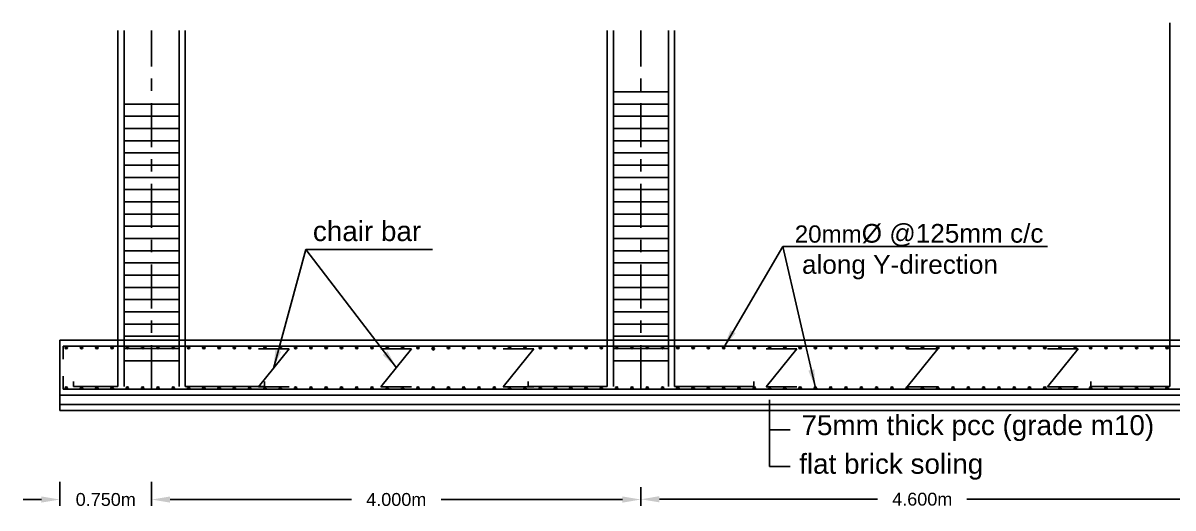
# Model space of a CAD drawing. Header units: metres. Extents: x 3 to 189, y -54 to 67.
# Drawn here: x 98.88 to 108.29, y 23.66 to 27.63 of the extents above; entities that cross this region are included whole.
import ezdxf

# ---------------------------------------------------------------- set-up
doc = ezdxf.new("R2010")
doc.units = ezdxf.units.M
doc.header["$LTSCALE"] = 0.015
doc.header["$MEASUREMENT"] = 0
doc.linetypes.add('ACAD_ISO04W100', pattern=[30, 24, -3, 0, -3])
doc.styles.get("Standard").update_dxf_attribs({"font": 'arial.ttf'})
doc.dimstyles.get("Standard").update_dxf_attribs({"dimscale": 1.005, "dimtxt": 0.105, "dimasz": 0.15, "dimexe": 0.05, "dimexo": 0.1, "dimgap": 0.125, "dimtad": 0, "dimtih": 1, "dimtoh": 1, "dimdec": 4, "dimzin": 0, "dimdsep": 46, "dimtxsty": 'Standard', "dimcen": 0.115, "dimadec": 3, "dimazin": 0, "dimtfac": 1, "dimtdec": 4, "dimtofl": 0, "dimtmove": 0, "dimatfit": 3, "dimfxl": 1, "dimfxlon": 1, "dimtolj": 1, "dimtzin": 0, "dimarcsym": 0})

# ---------------------------------------------------------------- blocks, each defined once
blk = doc.blocks.new('*D65')
at = {"color": 0, "linetype": 'Continuous', "lineweight": -2, "transparency": 16777216}
for p, q in [((99.9351, 23.8343), (99.9351, 23.6834)), ((103.9351, 23.8343), (103.9351, 23.6834)), ((100.0858, 23.7337), (101.5693, 23.7337)), ((103.7843, 23.7337), (102.3008, 23.7337))]:
    blk.add_line(p, q, dxfattribs=at)
at = {"color": 0, "linetype": 'Continuous', "transparency": 16777216}
for points in [[(100.0858, 23.7588), (100.0858, 23.7085), (99.9351, 23.7337)], [(103.7843, 23.7588), (103.7843, 23.7085), (103.9351, 23.7337)]]:
    blk.add_solid(points, dxfattribs=at)
at = {"layer": 'Defpoints', "color": 0, "linetype": 'Continuous', "transparency": 16777216}
for p in [(99.9351, 23.9348), (103.9351, 23.9348), (103.9351, 23.7337)]:
    blk.add_point(p, dxfattribs=at)
at = {"color": 0, "linetype": 'Continuous', "transparency": 16777216, "insert": (101.9351, 23.7337), "char_height": 0.10552, "attachment_point": 5}
blk.add_mtext('\\A1;4.000m', dxfattribs=at)
blk = doc.blocks.new('*D66')
at = {"color": 0, "linetype": 'Continuous', "lineweight": -2, "transparency": 16777216}
for p, q in [((103.9351, 23.8343), (103.9351, 23.6857)), ((108.5351, 23.8343), (108.5351, 23.6857)), ((104.0858, 23.7359), (105.8693, 23.7359)), ((108.3843, 23.7359), (106.6008, 23.7359))]:
    blk.add_line(p, q, dxfattribs=at)
at = {"color": 0, "linetype": 'Continuous', "transparency": 16777216}
for points in [[(104.0858, 23.7611), (104.0858, 23.7108), (103.9351, 23.7359)], [(108.3843, 23.7611), (108.3843, 23.7108), (108.5351, 23.7359)]]:
    blk.add_solid(points, dxfattribs=at)
at = {"layer": 'Defpoints', "color": 0, "linetype": 'Continuous', "transparency": 16777216}
for p in [(103.9351, 23.9348), (108.5351, 23.9348), (108.5351, 23.7359)]:
    blk.add_point(p, dxfattribs=at)
at = {"color": 0, "linetype": 'Continuous', "transparency": 16777216, "insert": (106.2351, 23.7359), "char_height": 0.10552, "attachment_point": 5}
blk.add_mtext('\\A1;4.600m', dxfattribs=at)
blk = doc.blocks.new('*D69')
at = {"color": 0, "linetype": 'Continuous', "lineweight": -2, "transparency": 16777216}
for p, q in [((99.1851, 23.8786), (99.1851, 23.6834)), ((99.9351, 23.8786), (99.9351, 23.6834)), ((99.0343, 23.7337), (98.8836, 23.7337)), ((100.0858, 23.7337), (100.2366, 23.7337))]:
    blk.add_line(p, q, dxfattribs=at)
at = {"color": 0, "linetype": 'Continuous', "transparency": 16777216}
for points in [[(99.0343, 23.7588), (99.0343, 23.7085), (99.1851, 23.7337)], [(100.0858, 23.7588), (100.0858, 23.7085), (99.9351, 23.7337)]]:
    blk.add_solid(points, dxfattribs=at)
at = {"layer": 'Defpoints', "color": 0, "linetype": 'Continuous', "transparency": 16777216}
for p in [(99.1851, 23.9791), (99.9351, 23.9791), (99.9351, 23.7337)]:
    blk.add_point(p, dxfattribs=at)
at = {"color": 0, "linetype": 'Continuous', "transparency": 16777216, "insert": (99.5601, 23.7337), "char_height": 0.10552, "attachment_point": 5}
blk.add_mtext('\\A1;0.750m', dxfattribs=at)

msp = doc.modelspace()

# ---------------------------------------------------------------- hatches: boundary and pattern name
h = msp.add_hatch(color=256)
h.dxf.hatch_style = 1
h.paths.add_polyline_path([(99.24713, 24.97673, 1), (99.22713, 24.97673, 1)])
h = msp.add_hatch(color=256)
h.dxf.hatch_style = 1
h.paths.add_polyline_path([(99.35213, 24.97673, 1), (99.37213, 24.97673, 1)])
h = msp.add_hatch(color=256)
h.dxf.hatch_style = 1
h.paths.add_polyline_path([(99.49713, 24.97673, 1), (99.47713, 24.97673, 1)])
h = msp.add_hatch(color=256)
h.dxf.hatch_style = 1
h.paths.add_polyline_path([(99.62213, 24.97673, 1), (99.60213, 24.97673, 1)])
h = msp.add_hatch(color=256)
h.dxf.hatch_style = 1
h.paths.add_polyline_path([(99.74713, 24.97673, 1), (99.72713, 24.97673, 1)])
h = msp.add_hatch(color=256)
h.dxf.hatch_style = 1
h.paths.add_polyline_path([(99.87213, 24.97673, 1), (99.85213, 24.97673, 1)])
h = msp.add_hatch(color=256)
h.dxf.hatch_style = 1
h.paths.add_polyline_path([(99.99713, 24.97673, 1), (99.97713, 24.97673, 1)])
h = msp.add_hatch(color=256)
h.dxf.hatch_style = 1
h.paths.add_polyline_path([(100.12213, 24.97673, 1), (100.10213, 24.97673, 1)])
h = msp.add_hatch(color=256)
h.dxf.hatch_style = 1
h.paths.add_polyline_path([(100.24713, 24.97673, 1), (100.22713, 24.97673, 1)])
h = msp.add_hatch(color=256)
h.dxf.hatch_style = 1
h.paths.add_polyline_path([(100.37213, 24.97673, 1), (100.35213, 24.97673, 1)])
h = msp.add_hatch(color=256)
h.dxf.hatch_style = 1
h.paths.add_polyline_path([(100.49713, 24.97673, 1), (100.47713, 24.97673, 1)])
h = msp.add_hatch(color=256)
h.dxf.hatch_style = 1
h.paths.add_polyline_path([(100.62213, 24.97673, 1), (100.60213, 24.97673, 1)])
h = msp.add_hatch(color=256)
h.dxf.hatch_style = 1
h.paths.add_polyline_path([(100.74713, 24.97673, 1), (100.72713, 24.97673, 1)])
h = msp.add_hatch(color=256)
h.dxf.hatch_style = 1
h.paths.add_polyline_path([(100.87213, 24.97673, 1), (100.85213, 24.97673, 1)])
h = msp.add_hatch(color=256)
h.dxf.hatch_style = 1
h.paths.add_polyline_path([(100.99713, 24.97673, 1), (100.97713, 24.97673, 1)])
h = msp.add_hatch(color=256)
h.dxf.hatch_style = 1
h.paths.add_polyline_path([(101.12213, 24.97673, 1), (101.10213, 24.97673, 1)])
h = msp.add_hatch(color=256)
h.dxf.hatch_style = 1
h.paths.add_polyline_path([(101.24713, 24.97673, 1), (101.22713, 24.97673, 1)])
h = msp.add_hatch(color=256)
h.dxf.hatch_style = 1
h.paths.add_polyline_path([(101.37213, 24.97673, 1), (101.35213, 24.97673, 1)])
h = msp.add_hatch(color=256)
h.dxf.hatch_style = 1
h.paths.add_polyline_path([(101.49713, 24.97673, 1), (101.47713, 24.97673, 1)])
h = msp.add_hatch(color=256)
h.dxf.hatch_style = 1
h.paths.add_polyline_path([(101.62213, 24.97673, 1), (101.60213, 24.97673, 1)])
h = msp.add_hatch(color=256)
h.dxf.hatch_style = 1
h.paths.add_polyline_path([(101.74713, 24.97673, 1), (101.72713, 24.97673, 1)])
h = msp.add_hatch(color=256)
h.dxf.hatch_style = 1
h.paths.add_polyline_path([(101.87213, 24.97673, 1), (101.85213, 24.97673, 1)])
h = msp.add_hatch(color=256)
h.dxf.hatch_style = 1
h.paths.add_polyline_path([(101.99713, 24.97673, 1), (101.97713, 24.97673, 1)])
h = msp.add_hatch(color=256)
h.dxf.hatch_style = 1
h.paths.add_polyline_path([(102.12213, 24.97673, 1), (102.10213, 24.97673, 1)])
h = msp.add_hatch(color=256)
h.dxf.hatch_style = 1
h.paths.add_polyline_path([(102.24713, 24.96673, 1), (102.22713, 24.96673, 1)])
h = msp.add_hatch(color=256)
h.dxf.hatch_style = 1
h.paths.add_polyline_path([(102.37213, 24.97673, 1), (102.35213, 24.97673, 1)])
h = msp.add_hatch(color=256)
h.dxf.hatch_style = 1
h.paths.add_polyline_path([(102.49713, 24.97673, 1), (102.47713, 24.97673, 1)])
h = msp.add_hatch(color=256)
h.dxf.hatch_style = 1
h.paths.add_polyline_path([(102.62213, 24.97673, 1), (102.60213, 24.97673, 1)])
h = msp.add_hatch(color=256)
h.dxf.hatch_style = 1
h.paths.add_polyline_path([(102.74713, 24.97673, 1), (102.72713, 24.97673, 1)])
h = msp.add_hatch(color=256)
h.dxf.hatch_style = 1
h.paths.add_polyline_path([(102.87213, 24.97673, 1), (102.85213, 24.97673, 1)])
h = msp.add_hatch(color=256)
h.dxf.hatch_style = 1
h.paths.add_polyline_path([(102.99713, 24.97673, 1), (102.97713, 24.97673, 1)])
h = msp.add_hatch(color=256)
h.dxf.hatch_style = 1
h.paths.add_polyline_path([(103.12213, 24.97673, 1), (103.10213, 24.97673, 1)])
h = msp.add_hatch(color=256)
h.dxf.hatch_style = 1
h.paths.add_polyline_path([(103.24713, 24.97673, 1), (103.22713, 24.97673, 1)])
h = msp.add_hatch(color=256)
h.dxf.hatch_style = 1
h.paths.add_polyline_path([(103.37213, 24.97673, 1), (103.35213, 24.97673, 1)])
h = msp.add_hatch(color=256)
h.dxf.hatch_style = 1
h.paths.add_polyline_path([(103.49713, 24.97673, 1), (103.47713, 24.97673, 1)])
h = msp.add_hatch(color=256)
h.dxf.hatch_style = 1
h.paths.add_polyline_path([(103.62213, 24.97673, 1), (103.60213, 24.97673, 1)])
h = msp.add_hatch(color=256)
h.dxf.hatch_style = 1
h.paths.add_polyline_path([(103.74713, 24.97673, 1), (103.72713, 24.97673, 1)])
h = msp.add_hatch(color=256)
h.dxf.hatch_style = 1
h.paths.add_polyline_path([(103.87213, 24.97673, 1), (103.85213, 24.97673, 1)])
h = msp.add_hatch(color=256)
h.dxf.hatch_style = 1
h.paths.add_polyline_path([(103.99713, 24.97673, 1), (103.97713, 24.97673, 1)])
h = msp.add_hatch(color=256)
h.dxf.hatch_style = 1
h.paths.add_polyline_path([(104.12213, 24.97673, 1), (104.10213, 24.97673, 1)])
h = msp.add_hatch(color=256)
h.dxf.hatch_style = 1
h.paths.add_polyline_path([(104.24713, 24.97673, 1), (104.22713, 24.97673, 1)])
h = msp.add_hatch(color=256)
h.dxf.hatch_style = 1
h.paths.add_polyline_path([(104.37213, 24.97673, 1), (104.35213, 24.97673, 1)])
h = msp.add_hatch(color=256)
h.dxf.hatch_style = 1
h.paths.add_polyline_path([(104.49713, 24.97673, 1), (104.47713, 24.97673, 1)])
h = msp.add_hatch(color=256)
h.dxf.hatch_style = 1
h.paths.add_polyline_path([(104.62213, 24.97673, 1), (104.60213, 24.97673, 1)])
h = msp.add_hatch(color=256)
h.dxf.hatch_style = 1
h.paths.add_polyline_path([(104.74713, 24.97673, 1), (104.72713, 24.97673, 1)])
h = msp.add_hatch(color=256)
h.dxf.hatch_style = 1
h.paths.add_polyline_path([(104.87213, 24.97673, 1), (104.85213, 24.97673, 1)])
h = msp.add_hatch(color=256)
h.dxf.hatch_style = 1
h.paths.add_polyline_path([(104.99713, 24.97673, 1), (104.97713, 24.97673, 1)])
h = msp.add_hatch(color=256)
h.dxf.hatch_style = 1
h.paths.add_polyline_path([(105.12213, 24.97673, 1), (105.10213, 24.97673, 1)])
h = msp.add_hatch(color=256)
h.dxf.hatch_style = 1
h.paths.add_polyline_path([(105.24713, 24.97673, 1), (105.22713, 24.97673, 1)])
h = msp.add_hatch(color=256)
h.dxf.hatch_style = 1
h.paths.add_polyline_path([(105.37213, 24.97673, 1), (105.35213, 24.97673, 1)])
h = msp.add_hatch(color=256)
h.dxf.hatch_style = 1
h.paths.add_polyline_path([(105.49713, 24.97673, 1), (105.47713, 24.97673, 1)])
h = msp.add_hatch(color=256)
h.dxf.hatch_style = 1
h.paths.add_polyline_path([(105.62213, 24.97673, 1), (105.60213, 24.97673, 1)])
h = msp.add_hatch(color=256)
h.dxf.hatch_style = 1
h.paths.add_polyline_path([(105.74713, 24.97673, 1), (105.72713, 24.97673, 1)])
h = msp.add_hatch(color=256)
h.dxf.hatch_style = 1
h.paths.add_polyline_path([(105.87213, 24.97673, 1), (105.85213, 24.97673, 1)])
h = msp.add_hatch(color=256)
h.dxf.hatch_style = 1
h.paths.add_polyline_path([(105.99713, 24.97673, 1), (105.97713, 24.97673, 1)])
h = msp.add_hatch(color=256)
h.dxf.hatch_style = 1
h.paths.add_polyline_path([(106.12213, 24.97673, 1), (106.10213, 24.97673, 1)])
h = msp.add_hatch(color=256)
h.dxf.hatch_style = 1
h.paths.add_polyline_path([(106.24713, 24.97673, 1), (106.22713, 24.97673, 1)])
h = msp.add_hatch(color=256)
h.dxf.hatch_style = 1
h.paths.add_polyline_path([(106.37213, 24.97673, 1), (106.35213, 24.97673, 1)])
h = msp.add_hatch(color=256)
h.dxf.hatch_style = 1
h.paths.add_polyline_path([(106.49713, 24.97673, 1), (106.47713, 24.97673, 1)])
h = msp.add_hatch(color=256)
h.dxf.hatch_style = 1
h.paths.add_polyline_path([(106.62213, 24.97673, 1), (106.60213, 24.97673, 1)])
h = msp.add_hatch(color=256)
h.dxf.hatch_style = 1
h.paths.add_polyline_path([(106.74713, 24.97673, 1), (106.72713, 24.97673, 1)])
h = msp.add_hatch(color=256)
h.dxf.hatch_style = 1
h.paths.add_polyline_path([(106.87213, 24.97673, 1), (106.85213, 24.97673, 1)])
h = msp.add_hatch(color=256)
h.dxf.hatch_style = 1
h.paths.add_polyline_path([(106.99713, 24.97673, 1), (106.97713, 24.97673, 1)])
h = msp.add_hatch(color=256)
h.dxf.hatch_style = 1
h.paths.add_polyline_path([(107.12213, 24.97673, 1), (107.10213, 24.97673, 1)])
h = msp.add_hatch(color=256)
h.dxf.hatch_style = 1
h.paths.add_polyline_path([(107.24713, 24.97673, 1), (107.22713, 24.97673, 1)])
h = msp.add_hatch(color=256)
h.dxf.hatch_style = 1
h.paths.add_polyline_path([(107.37213, 24.97673, 1), (107.35213, 24.97673, 1)])
h = msp.add_hatch(color=256)
h.dxf.hatch_style = 1
h.paths.add_polyline_path([(107.49713, 24.97673, 1), (107.47713, 24.97673, 1)])
h = msp.add_hatch(color=256)
h.dxf.hatch_style = 1
h.paths.add_polyline_path([(107.62213, 24.97673, 1), (107.60213, 24.97673, 1)])
h = msp.add_hatch(color=256)
h.dxf.hatch_style = 1
h.paths.add_polyline_path([(107.74713, 24.97673, 1), (107.72713, 24.97673, 1)])
h = msp.add_hatch(color=256)
h.dxf.hatch_style = 1
h.paths.add_polyline_path([(107.87213, 24.97673, 1), (107.85213, 24.97673, 1)])
h = msp.add_hatch(color=256)
h.dxf.hatch_style = 1
h.paths.add_polyline_path([(107.99713, 24.97673, 1), (107.97713, 24.97673, 1)])
h = msp.add_hatch(color=256)
h.dxf.hatch_style = 1
h.paths.add_polyline_path([(108.12213, 24.97673, 1), (108.10213, 24.97673, 1)])
h = msp.add_hatch(color=256)
h.dxf.hatch_style = 1
h.paths.add_polyline_path([(108.24713, 24.97673, 1), (108.22713, 24.97673, 1)])
h = msp.add_hatch(color=256)
h.dxf.hatch_style = 1
h.paths.add_polyline_path([(99.24713, 24.64673, 1), (99.22713, 24.64673, 1)])
h = msp.add_hatch(color=256)
h.dxf.hatch_style = 1
h.paths.add_polyline_path([(99.37213, 24.64673, 1), (99.35213, 24.64673, 1)])
h = msp.add_hatch(color=256)
h.dxf.hatch_style = 1
h.paths.add_polyline_path([(99.49713, 24.64673, 1), (99.47713, 24.64673, 1)])
h = msp.add_hatch(color=256)
h.dxf.hatch_style = 1
h.paths.add_polyline_path([(99.62213, 24.64673, 1), (99.60213, 24.64673, 1)])
h = msp.add_hatch(color=256)
h.dxf.hatch_style = 1
h.paths.add_polyline_path([(99.74713, 24.64673, 1), (99.72713, 24.64673, 1)])
h = msp.add_hatch(color=256)
h.dxf.hatch_style = 1
h.paths.add_polyline_path([(99.87213, 24.64673, 1), (99.85213, 24.64673, 1)])
h = msp.add_hatch(color=256)
h.dxf.hatch_style = 1
h.paths.add_polyline_path([(99.99713, 24.64673, 1), (99.97713, 24.64673, 1)])
h = msp.add_hatch(color=256)
h.dxf.hatch_style = 1
h.paths.add_polyline_path([(100.12213, 24.64673, 1), (100.10213, 24.64673, 1)])
h = msp.add_hatch(color=256)
h.dxf.hatch_style = 1
h.paths.add_polyline_path([(100.24713, 24.64673, 1), (100.22713, 24.64673, 1)])
h = msp.add_hatch(color=256)
h.dxf.hatch_style = 1
h.paths.add_polyline_path([(100.37213, 24.64673, 1), (100.35213, 24.64673, 1)])
h = msp.add_hatch(color=256)
h.dxf.hatch_style = 1
h.paths.add_polyline_path([(100.49713, 24.64673, 1), (100.47713, 24.64673, 1)])
h = msp.add_hatch(color=256)
h.dxf.hatch_style = 1
h.paths.add_polyline_path([(100.62213, 24.64673, 1), (100.60213, 24.64673, 1)])
h = msp.add_hatch(color=256)
h.dxf.hatch_style = 1
h.paths.add_polyline_path([(100.74713, 24.64673, 1), (100.72713, 24.64673, 1)])
h = msp.add_hatch(color=256)
h.dxf.hatch_style = 1
h.paths.add_polyline_path([(100.87213, 24.64673, 1), (100.85213, 24.64673, 1)])
h = msp.add_hatch(color=256)
h.dxf.hatch_style = 1
h.paths.add_polyline_path([(100.99713, 24.64673, 1), (100.97713, 24.64673, 1)])
h = msp.add_hatch(color=256)
h.dxf.hatch_style = 1
h.paths.add_polyline_path([(101.12213, 24.64673, 1), (101.10213, 24.64673, 1)])
h = msp.add_hatch(color=256)
h.dxf.hatch_style = 1
h.paths.add_polyline_path([(101.24713, 24.64673, 1), (101.22713, 24.64673, 1)])
h = msp.add_hatch(color=256)
h.dxf.hatch_style = 1
h.paths.add_polyline_path([(101.37213, 24.64673, 1), (101.35213, 24.64673, 1)])
h = msp.add_hatch(color=256)
h.dxf.hatch_style = 1
h.paths.add_polyline_path([(101.49713, 24.64673, 1), (101.47713, 24.64673, 1)])
h = msp.add_hatch(color=256)
h.dxf.hatch_style = 1
h.paths.add_polyline_path([(101.62213, 24.64673, 1), (101.60213, 24.64673, 1)])
h = msp.add_hatch(color=256)
h.dxf.hatch_style = 1
h.paths.add_polyline_path([(101.74713, 24.64673, 1), (101.72713, 24.64673, 1)])
h = msp.add_hatch(color=256)
h.dxf.hatch_style = 1
h.paths.add_polyline_path([(101.87213, 24.64673, 1), (101.85213, 24.64673, 1)])
h = msp.add_hatch(color=256)
h.dxf.hatch_style = 1
h.paths.add_polyline_path([(101.99713, 24.64673, 1), (101.97713, 24.64673, 1)])
h = msp.add_hatch(color=256)
h.dxf.hatch_style = 1
h.paths.add_polyline_path([(102.12213, 24.64673, 1), (102.10213, 24.64673, 1)])
h = msp.add_hatch(color=256)
h.dxf.hatch_style = 1
h.paths.add_polyline_path([(102.24713, 24.64673, 1), (102.22713, 24.64673, 1)])
h = msp.add_hatch(color=256)
h.dxf.hatch_style = 1
h.paths.add_polyline_path([(102.37213, 24.64673, 1), (102.35213, 24.64673, 1)])
h = msp.add_hatch(color=256)
h.dxf.hatch_style = 1
h.paths.add_polyline_path([(102.49713, 24.64673, 1), (102.47713, 24.64673, 1)])
h = msp.add_hatch(color=256)
h.dxf.hatch_style = 1
h.paths.add_polyline_path([(102.62213, 24.64673, 1), (102.60213, 24.64673, 1)])
h = msp.add_hatch(color=256)
h.dxf.hatch_style = 1
h.paths.add_polyline_path([(102.74713, 24.64673, 1), (102.72713, 24.64673, 1)])
h = msp.add_hatch(color=256)
h.dxf.hatch_style = 1
h.paths.add_polyline_path([(102.87213, 24.64673, 1), (102.85213, 24.64673, 1)])
h = msp.add_hatch(color=256)
h.dxf.hatch_style = 1
h.paths.add_polyline_path([(102.99713, 24.64673, 1), (102.97713, 24.64673, 1)])
h = msp.add_hatch(color=256)
h.dxf.hatch_style = 1
h.paths.add_polyline_path([(103.12213, 24.64673, 1), (103.10213, 24.64673, 1)])
h = msp.add_hatch(color=256)
h.dxf.hatch_style = 1
h.paths.add_polyline_path([(103.24713, 24.64673, 1), (103.22713, 24.64673, 1)])
h = msp.add_hatch(color=256)
h.dxf.hatch_style = 1
h.paths.add_polyline_path([(103.37213, 24.64673, 1), (103.35213, 24.64673, 1)])
h = msp.add_hatch(color=256)
h.dxf.hatch_style = 1
h.paths.add_polyline_path([(103.49713, 24.64673, 1), (103.47713, 24.64673, 1)])
h = msp.add_hatch(color=256)
h.dxf.hatch_style = 1
h.paths.add_polyline_path([(103.62213, 24.64673, 1), (103.60213, 24.64673, 1)])
h = msp.add_hatch(color=256)
h.dxf.hatch_style = 1
h.paths.add_polyline_path([(103.74713, 24.64673, 1), (103.72713, 24.64673, 1)])
h = msp.add_hatch(color=256)
h.dxf.hatch_style = 1
h.paths.add_polyline_path([(103.87213, 24.64673, 1), (103.85213, 24.64673, 1)])
h = msp.add_hatch(color=256)
h.dxf.hatch_style = 1
h.paths.add_polyline_path([(103.99713, 24.64673, 1), (103.97713, 24.64673, 1)])
h = msp.add_hatch(color=256)
h.dxf.hatch_style = 1
h.paths.add_polyline_path([(104.12213, 24.64673, 1), (104.10213, 24.64673, 1)])
h = msp.add_hatch(color=256)
h.dxf.hatch_style = 1
h.paths.add_polyline_path([(104.24713, 24.64673, 1), (104.22713, 24.64673, 1)])
h = msp.add_hatch(color=256)
h.dxf.hatch_style = 1
h.paths.add_polyline_path([(104.37213, 24.64673, 1), (104.35213, 24.64673, 1)])
h = msp.add_hatch(color=256)
h.dxf.hatch_style = 1
h.paths.add_polyline_path([(104.49713, 24.64673, 1), (104.47713, 24.64673, 1)])
h = msp.add_hatch(color=256)
h.dxf.hatch_style = 1
h.paths.add_polyline_path([(104.62213, 24.64673, 1), (104.60213, 24.64673, 1)])
h = msp.add_hatch(color=256)
h.dxf.hatch_style = 1
h.paths.add_polyline_path([(104.74713, 24.64673, 1), (104.72713, 24.64673, 1)])
h = msp.add_hatch(color=256)
h.dxf.hatch_style = 1
h.paths.add_polyline_path([(104.87213, 24.64673, 1), (104.85213, 24.64673, 1)])
h = msp.add_hatch(color=256)
h.dxf.hatch_style = 1
h.paths.add_polyline_path([(104.99713, 24.64673, 1), (104.97713, 24.64673, 1)])
h = msp.add_hatch(color=256)
h.dxf.hatch_style = 1
h.paths.add_polyline_path([(105.12213, 24.64673, 1), (105.10213, 24.64673, 1)])
h = msp.add_hatch(color=256)
h.dxf.hatch_style = 1
h.paths.add_polyline_path([(105.24713, 24.64673, 1), (105.22713, 24.64673, 1)])
h = msp.add_hatch(color=256)
h.dxf.hatch_style = 1
h.paths.add_polyline_path([(105.37213, 24.64673, 1), (105.35213, 24.64673, 1)])
h = msp.add_hatch(color=256)
h.dxf.hatch_style = 1
h.paths.add_polyline_path([(105.49713, 24.64673, 1), (105.47713, 24.64673, 1)])
h = msp.add_hatch(color=256)
h.dxf.hatch_style = 1
h.paths.add_polyline_path([(105.62213, 24.64673, 1), (105.60213, 24.64673, 1)])
h = msp.add_hatch(color=256)
h.dxf.hatch_style = 1
h.paths.add_polyline_path([(105.74713, 24.64673, 1), (105.72713, 24.64673, 1)])
h = msp.add_hatch(color=256)
h.dxf.hatch_style = 1
h.paths.add_polyline_path([(105.87213, 24.64673, 1), (105.85213, 24.64673, 1)])
h = msp.add_hatch(color=256)
h.dxf.hatch_style = 1
h.paths.add_polyline_path([(105.99713, 24.64673, 1), (105.97713, 24.64673, 1)])
h = msp.add_hatch(color=256)
h.dxf.hatch_style = 1
h.paths.add_polyline_path([(106.12213, 24.64673, 1), (106.10213, 24.64673, 1)])
h = msp.add_hatch(color=256)
h.dxf.hatch_style = 1
h.paths.add_polyline_path([(106.24713, 24.64673, 1), (106.22713, 24.64673, 1)])
h = msp.add_hatch(color=256)
h.dxf.hatch_style = 1
h.paths.add_polyline_path([(106.37213, 24.64673, 1), (106.35213, 24.64673, 1)])
h = msp.add_hatch(color=256)
h.dxf.hatch_style = 1
h.paths.add_polyline_path([(106.49713, 24.64673, 1), (106.47713, 24.64673, 1)])
h = msp.add_hatch(color=256)
h.dxf.hatch_style = 1
h.paths.add_polyline_path([(106.62213, 24.64673, 1), (106.60213, 24.64673, 1)])
h = msp.add_hatch(color=256)
h.dxf.hatch_style = 1
h.paths.add_polyline_path([(106.74713, 24.64673, 1), (106.72713, 24.64673, 1)])
h = msp.add_hatch(color=256)
h.dxf.hatch_style = 1
h.paths.add_polyline_path([(106.87213, 24.64673, 1), (106.85213, 24.64673, 1)])
h = msp.add_hatch(color=256)
h.dxf.hatch_style = 1
h.paths.add_polyline_path([(106.99713, 24.64673, 1), (106.97713, 24.64673, 1)])
h = msp.add_hatch(color=256)
h.dxf.hatch_style = 1
h.paths.add_polyline_path([(107.12213, 24.64673, 1), (107.10213, 24.64673, 1)])
h = msp.add_hatch(color=256)
h.dxf.hatch_style = 1
h.paths.add_polyline_path([(107.24713, 24.64673, 1), (107.22713, 24.64673, 1)])
h = msp.add_hatch(color=256)
h.dxf.hatch_style = 1
h.paths.add_polyline_path([(107.37213, 24.64673, 1), (107.35213, 24.64673, 1)])
h = msp.add_hatch(color=256)
h.dxf.hatch_style = 1
h.paths.add_polyline_path([(107.49713, 24.64673, 1), (107.47713, 24.64673, 1)])
h = msp.add_hatch(color=256)
h.dxf.hatch_style = 1
h.paths.add_polyline_path([(107.62213, 24.64673, 1), (107.60213, 24.64673, 1)])
h = msp.add_hatch(color=256)
h.dxf.hatch_style = 1
h.paths.add_polyline_path([(107.74713, 24.64673, 1), (107.72713, 24.64673, 1)])
h = msp.add_hatch(color=256)
h.dxf.hatch_style = 1
h.paths.add_polyline_path([(107.87213, 24.64673, 1), (107.85213, 24.64673, 1)])
h = msp.add_hatch(color=256)
h.dxf.hatch_style = 1
h.paths.add_polyline_path([(107.99713, 24.64673, 1), (107.97713, 24.64673, 1)])
h = msp.add_hatch(color=256)
h.dxf.hatch_style = 1
h.paths.add_polyline_path([(108.12213, 24.64673, 1), (108.10213, 24.64673, 1)])
h = msp.add_hatch(color=256)
h.dxf.hatch_style = 1
h.paths.add_polyline_path([(108.24713, 24.64673, 1), (108.22713, 24.64673, 1)])

# ---------------------------------------------------------------- linework, layer by layer
for p, q in [((99.66006, 24.65837), (99.66006, 27.57007)), ((99.71006, 24.65837), (99.71006, 27.57007)), ((100.16006, 24.65837), (100.16006, 27.57007)), ((100.21006, 24.65837), (100.21006, 27.57007)), ((103.66006, 24.65837), (103.66006, 27.57007)), ((103.71006, 24.65837), (103.71006, 27.57007)), ((104.16006, 24.65837), (104.16006, 27.57007)), ((104.21006, 24.65837), (104.21006, 27.57007)), ((108.26006, 24.65837), (108.26006, 27.63125)), ((99.18506, 25.03673), (112.51006, 25.03673)), ((99.18506, 25.03673), (99.18506, 24.46173)), ((99.21061, 24.98673), (112.51006, 24.98673)), ((99.21061, 24.63673), (117.4013, 24.63673)), ((99.66006, 24.65837), (99.29507, 24.65837)), ((100.21006, 24.65837), (100.85861, 24.65837)), ((103.01377, 24.65837), (103.66006, 24.65837)), ((104.21006, 24.65837), (104.85861, 24.65837)), ((107.6135, 24.65837), (108.26006, 24.65837)), ((99.18506, 24.58673), (117.44506, 24.58673)), ((99.18506, 24.51173), (117.44506, 24.51173)), ((99.18506, 24.46173), (117.44506, 24.46173))]:
    msp.add_line(p, q)
at = {"linetype": 'ACAD_ISO04W100'}
for p, q in [((99.93506, 24.63673), (99.93506, 27.57007)), ((103.93506, 24.63673), (103.93506, 27.57007)), ((99.21061, 24.98673), (99.21061, 24.88117)), ((99.21061, 24.63673), (99.21061, 24.74289)), ((99.29507, 24.65837), (99.29507, 24.69868)), ((100.85861, 24.65837), (100.85861, 24.69868)), ((103.01377, 24.65837), (103.01377, 24.69868)), ((104.85861, 24.65837), (104.85861, 24.69868)), ((107.6135, 24.65837), (107.6135, 24.69868))]:
    msp.add_line(p, q, dxfattribs=at)
at = {"linetype": 'Continuous'}
for p, q in [((103.71006, 27.06867), (104.16006, 27.06867)), ((99.71006, 26.96867), (100.16006, 26.96867)), ((103.71006, 26.96867), (104.16006, 26.96867)), ((99.71006, 26.86867), (100.16006, 26.86867)), ((103.71006, 26.86867), (104.16006, 26.86867)), ((99.71006, 26.76867), (100.16006, 26.76867)), ((103.71006, 26.76867), (104.16006, 26.76867)), ((99.71006, 26.66867), (100.16006, 26.66867)), ((103.71006, 26.66867), (104.16006, 26.66867)), ((99.71006, 26.56867), (100.16006, 26.56867)), ((103.71006, 26.56867), (104.16006, 26.56867)), ((99.71006, 26.46867), (100.16006, 26.46867)), ((103.71006, 26.46867), (104.16006, 26.46867)), ((99.71006, 26.36867), (100.16006, 26.36867)), ((103.71006, 26.36867), (104.16006, 26.36867)), ((99.71006, 26.26867), (100.16006, 26.26867)), ((103.71006, 26.26867), (104.16006, 26.26867)), ((99.71006, 26.16867), (100.16006, 26.16867)), ((103.71006, 26.16867), (104.16006, 26.16867)), ((99.71006, 26.06867), (100.16006, 26.06867)), ((103.71006, 26.06867), (104.16006, 26.06867)), ((99.71006, 25.96867), (100.16006, 25.96867)), ((103.71006, 25.96867), (104.16006, 25.96867)), ((99.71006, 25.86867), (100.16006, 25.86867)), ((103.71006, 25.86867), (104.16006, 25.86867)), ((99.71006, 25.76867), (100.16006, 25.76867)), ((103.71006, 25.76867), (104.16006, 25.76867)), ((99.71006, 25.66867), (100.16006, 25.66867)), ((103.71006, 25.66867), (104.16006, 25.66867)), ((99.71006, 25.56867), (100.16006, 25.56867)), ((103.71006, 25.56867), (104.16006, 25.56867)), ((99.71006, 25.46867), (100.16006, 25.46867)), ((103.71006, 25.46867), (104.16006, 25.46867)), ((99.71006, 25.36867), (100.16006, 25.36867)), ((103.71006, 25.36867), (104.16006, 25.36867)), ((99.71006, 25.26867), (100.16006, 25.26867)), ((103.71006, 25.26867), (104.16006, 25.26867)), ((99.71006, 25.16867), (100.16006, 25.16867)), ((103.71006, 25.16867), (104.16006, 25.16867)), ((99.71006, 25.06867), (100.16006, 25.06867)), ((103.71006, 25.06867), (104.16006, 25.06867)), ((99.71006, 24.96867), (100.16006, 24.96867)), ((100.81006, 24.96673), (101.06006, 24.96673)), ((101.06006, 24.96673), (100.81006, 24.65428)), ((101.81006, 24.96673), (102.06006, 24.96673)), ((102.06006, 24.96673), (101.81006, 24.65428)), ((102.81006, 24.96673), (103.06006, 24.96673)), ((103.06006, 24.96673), (102.81006, 24.65428)), ((103.71006, 24.96867), (104.16006, 24.96867)), ((104.96006, 24.96673), (105.21006, 24.96673)), ((105.21006, 24.96673), (104.96006, 24.65428)), ((106.11213, 24.96673), (106.36213, 24.96673)), ((106.36213, 24.96673), (106.11213, 24.65428)), ((107.26006, 24.96673), (107.51006, 24.96673)), ((107.51006, 24.96673), (107.26006, 24.65428)), ((99.71006, 24.86867), (100.16006, 24.86867)), ((103.71006, 24.86867), (104.16006, 24.86867)), ((100.81006, 24.65428), (101.06006, 24.65673)), ((101.81006, 24.65428), (102.06006, 24.65673)), ((102.81006, 24.65428), (103.06006, 24.65673)), ((104.96006, 24.65428), (105.21006, 24.65673)), ((106.11213, 24.65428), (106.36213, 24.65673)), ((107.26006, 24.65428), (107.51006, 24.65673)), ((104.98713, 24.54896), (104.98713, 24.36948)), ((104.98713, 24.36948), (104.98713, 24.00527)), ((104.98713, 24.30405), (105.15558, 24.30405)), ((104.98713, 24.00527), (105.15558, 24.00527))]:
    msp.add_line(p, q, dxfattribs=at)
for centre in [(99.23713, 24.97673), (99.36213, 24.97673), (99.48713, 24.97673), (99.61213, 24.97673), (99.73713, 24.97673), (99.86213, 24.97673), (99.98713, 24.97673), (100.11213, 24.97673), (100.23713, 24.97673), (100.36213, 24.97673), (100.48713, 24.97673), (100.61213, 24.97673), (100.73713, 24.97673), (100.86213, 24.97673), (100.98713, 24.97673), (101.11213, 24.97673), (101.23713, 24.97673), (101.36213, 24.97673), (101.48713, 24.97673), (101.61213, 24.97673), (101.73713, 24.97673), (101.86213, 24.97673), (101.98713, 24.97673), (102.11213, 24.97673), (102.23713, 24.96673), (102.36213, 24.97673), (102.48713, 24.97673), (102.61213, 24.97673), (102.73713, 24.97673), (102.86213, 24.97673), (102.98713, 24.97673), (103.11213, 24.97673), (103.23713, 24.97673), (103.36213, 24.97673), (103.48713, 24.97673), (103.61213, 24.97673), (103.73713, 24.97673), (103.86213, 24.97673), (103.98713, 24.97673), (104.11213, 24.97673), (104.23713, 24.97673), (104.36213, 24.97673), (104.48713, 24.97673), (104.61213, 24.97673), (104.73713, 24.97673), (104.86213, 24.97673), (104.98713, 24.97673), (105.11213, 24.97673), (105.23713, 24.97673), (105.36213, 24.97673), (105.48713, 24.97673), (105.61213, 24.97673), (105.73713, 24.97673), (105.86213, 24.97673), (105.98713, 24.97673), (106.11213, 24.97673), (106.23713, 24.97673), (106.36213, 24.97673), (106.48713, 24.97673), (106.61213, 24.97673), (106.73713, 24.97673), (106.86213, 24.97673), (106.98713, 24.97673), (107.11213, 24.97673), (107.23713, 24.97673), (107.36213, 24.97673), (107.48713, 24.97673), (107.61213, 24.97673), (107.73713, 24.97673), (107.86213, 24.97673), (107.98713, 24.97673), (108.11213, 24.97673), (108.23713, 24.97673), (99.23713, 24.64673), (99.36213, 24.64673), (99.48713, 24.64673), (99.61213, 24.64673), (99.73713, 24.64673), (99.86213, 24.64673), (99.98713, 24.64673), (100.11213, 24.64673), (100.23713, 24.64673), (100.36213, 24.64673), (100.48713, 24.64673), (100.61213, 24.64673), (100.73713, 24.64673), (100.86213, 24.64673), (100.98713, 24.64673), (101.11213, 24.64673), (101.23713, 24.64673), (101.36213, 24.64673), (101.48713, 24.64673), (101.61213, 24.64673), (101.73713, 24.64673), (101.86213, 24.64673), (101.98713, 24.64673), (102.11213, 24.64673), (102.23713, 24.64673), (102.36213, 24.64673), (102.48713, 24.64673), (102.61213, 24.64673), (102.73713, 24.64673), (102.86213, 24.64673), (102.98713, 24.64673), (103.11213, 24.64673), (103.23713, 24.64673), (103.36213, 24.64673), (103.48713, 24.64673), (103.61213, 24.64673), (103.73713, 24.64673), (103.86213, 24.64673), (103.98713, 24.64673), (104.11213, 24.64673), (104.23713, 24.64673), (104.36213, 24.64673), (104.48713, 24.64673), (104.61213, 24.64673), (104.73713, 24.64673), (104.86213, 24.64673), (104.98713, 24.64673), (105.11213, 24.64673), (105.23713, 24.64673), (105.36213, 24.64673), (105.48713, 24.64673), (105.61213, 24.64673), (105.73713, 24.64673), (105.86213, 24.64673), (105.98713, 24.64673), (106.11213, 24.64673), (106.23713, 24.64673), (106.36213, 24.64673), (106.48713, 24.64673), (106.61213, 24.64673), (106.73713, 24.64673), (106.86213, 24.64673), (106.98713, 24.64673), (107.11213, 24.64673), (107.23713, 24.64673), (107.36213, 24.64673), (107.48713, 24.64673), (107.61213, 24.64673), (107.73713, 24.64673), (107.86213, 24.64673), (107.98713, 24.64673), (108.11213, 24.64673), (108.23713, 24.64673)]:
    msp.add_circle(centre, 0.01)

# ---------------------------------------------------------------- texts
at = {"linetype": 'Continuous', "attachment_point": 1}
for s, width, gutter_width, insert, char_height in [('chair bar', 1.841378, 0.81454, (101.25356, 26.01038), 0.162907), ('20mm{\\H1.08333x;Ø @125mm c/c\\P along Y-direction}', 2.5232685, 0.70512, (105.19292, 25.98746), 0.1410243), ('75mm thick pcc (grade m10)', 3.2118896, 0.81454, (105.24764, 24.42342), 0.1629075), ('flat brick soling', 1.841378, 0.81454, (105.22903, 24.10747), 0.1629075)]:
    msp.add_mtext_dynamic_manual_height_columns(s, width=width, gutter_width=gutter_width, heights=[0], dxfattribs=dict(at, insert=insert, char_height=char_height))

# ---------------------------------------------------------------- dimensions: what is measured, and where the dimension line sits
at = {"linetype": 'Continuous'}
for base, p1, p2, text, picture, middle in [((99.93506, 23.73367), (99.18506, 23.97914), (99.93506, 23.97914), '0.750m', '*D69', (99.56006, 23.73367)), ((103.93506, 23.73367), (99.93506, 23.93481), (103.93506, 23.93481), '4.000m', '*D65', (101.93506, 23.73367)), ((108.53506, 23.73595), (103.93506, 23.93481), (108.53506, 23.93481), '4.600m', '*D66', (106.23506, 23.73595))]:
    dim = msp.add_linear_dim(base=base, p1=p1, p2=p2, text=text, dimstyle='Standard', override={"dimpost": 'm'}, dxfattribs=at)
    dim.commit()
    dim.dimension.update_dxf_attribs({"geometry": picture, "text_midpoint": middle})

# ---------------------------------------------------------------- leaders
for points in [[(100.93078, 24.80516), (101.19484, 25.77748), (102.23152, 25.77748)], [(101.93612, 24.81184), (101.19484, 25.77748)], [(104.61213, 24.97673), (105.09463, 25.80392), (107.25972, 25.80392)], [(105.36213, 24.64673), (105.09463, 25.80392)]]:
    msp.add_leader(points, dimstyle='Standard', override={"dimgap": 0.125, "dimtad": 0}, dxfattribs=at)

doc.saveas('drawing.dxf')
